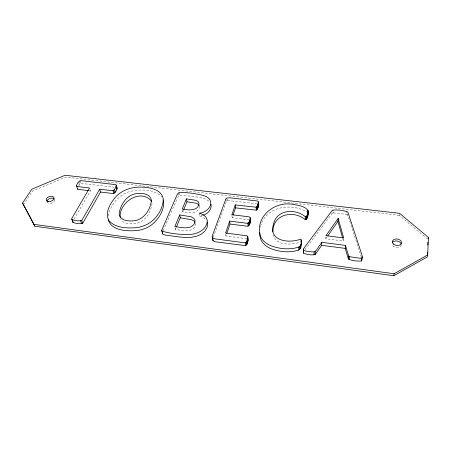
<?xml version="1.0" encoding="UTF-8"?>
<svg xmlns="http://www.w3.org/2000/svg" width="451" height="451" viewBox="0 0 451 451"><rect width="100%" height="100%" fill="white"/><g stroke="black" fill="none" stroke-linecap="round" stroke-linejoin="round"><path stroke-width="0.34" stroke-dasharray="2.25 1.69" d="M300.428 240.355L300.417 242.148C291.493 244.842 276.615 246.291 273.238 235.089M307.204 211.017L307.187 212.218C292.135 202.55 266.468 206.276 260.909 225.303M343.628 238.545L343.442 240.952L325.797 238.709L325.938 235.71M305.068 249.555L332.201 213.233L332.37 210.228M332.201 213.233L333.475 212.866L333.65 209.856M361.319 257.076L348.138 216.091L347.625 215.054L346.407 214.372L346.644 211.356M347.625 215.054L347.721 213.847M152.038 203.401C151.124 212.133 145.419 221.351 136.388 223.431C131.061 224.175 123.427 224.333 120.502 218.921M195.537 223.408L195.176 226.064C191.331 233.297 181.702 230.123 175.354 229.514L174.791 226.605M199.466 206.237C198.863 214.394 188.338 213.097 182.734 211.919L182.215 209.005M427.486 239.007L399.22 215.324L399.439 213.983M260.413 227.18L260.667 225.923M108.172 216.04C110.332 204.777 118.765 194.781 129.865 191.495C140.385 189.048 153.802 188.772 161.943 196.935M246.968 238.731L225.928 235.974L226.605 233.99M249.375 219.784L232.175 217.658L232.846 215.702M213.261 237.209L226.261 201.698L227.253 201.016L229.813 200.706L256.85 203.858M175.354 229.514L176.172 227.569M182.734 211.919L183.529 210.019M163.228 230.585L177.807 197.183L179.526 195.441L182.035 195.142L199.855 197.369L206.355 199.365L209.76 201.935M74.111 219.073L90.42 190.841L90.065 189.702M23.334 204.855L32.562 191.049L65.733 177.125L399.22 215.324M78.429 186.235L80.193 183.963L81.665 183.444L114.272 187.244M325.797 238.709L327.009 236.978M199.37 213.12L199.816 216.046L202.961 215.29M333.475 212.866L346.407 214.372M89.056 190.677L90.42 190.841M199.816 216.046L203.739 217.675L206.451 220.139M78.626 182.582L79.365 184.848M80.024 180.688L80.938 183.523M79.275 181.127L80.193 183.963M342.687 238.258L343.442 240.952M177.993 193.203L178.517 196.106M179.008 192.538L179.526 195.441M225.725 234.216L225.928 235.974M225.945 198.761L226.261 201.698M227 198.665L227.253 201.016M231.938 215.307L232.175 217.658M54.672 199.816A3.958 2.481 -18.3 0 1 51.645 203.113A3.958 2.481 -18.3 0 1 47.225 202.302M401.221 244.792A4.634 3.242 9.1 0 1 396.936 247.509A4.634 3.242 9.1 0 1 392.105 244.493"/><path stroke-width="0.68" d="M259.675 232.259L259.737 235.512L260.875 239.566A22.33 16.14 -1 0 0 270.341 248.445C279.276 251.957 289.593 253.101 298.804 250.012L298.816 247.035C301.229 245.716 301.42 242.452 301.516 240.011L300.434 239.165C289.221 243.737 267.855 240.986 273.537 224.108C276.581 209.456 295.382 208.294 305.293 216.694L306.077 216.593C313.67 208.249 299.351 205.205 293.494 204.478C274.992 200.447 254.02 217.021 260.701 236.612A22.437 16.146 -1.1 0 0 270.211 245.485C279.197 248.991 289.553 250.13 298.816 247.035M298.804 250.012L299.735 249.397L299.752 246.415M299.735 249.397L300.287 248.693L300.304 245.71M272.945 231.853C272.663 214.242 293.392 209.535 305.254 219.682L306.032 219.581C308.501 217.506 307.948 213.684 308.112 210.803M300.287 248.693L300.744 247.667L300.761 244.69M301.516 240.011L301.51 244.188L300.744 247.667M301.51 244.188L301.533 241.206M303.523 249.025L303.574 253.197C307.137 254.567 311.449 255.446 315.21 254.499L321.648 245.327L321.772 242.334L345.489 245.389L348.685 256.112L348.426 259.111C352.372 260.92 357.13 261.219 361.437 261.022L362.001 259.917L362.328 256.912L361.86 254.73L347.862 212.038C343.11 210.205 337.421 209.518 332.37 210.228L304.69 247.137L303.523 249.025L303.574 253.197M305.254 219.682L305.293 216.694M306.032 219.581L306.077 216.593M306.725 219.034L306.77 216.046M307.294 217.985L307.34 214.992M307.757 216.367L307.808 213.374M307.915 210.031L308.061 213.791M308.027 214.862L308.078 211.869M314.076 254.9L314.161 251.917L315.982 250.745L321.772 242.334M315.21 254.499L315.3 251.517M427.666 254.973L428.45 237.435L399.547 213.306L65.096 175.259L31.824 189.189L22.55 203.001L34.795 226.239L393.774 275.741L427.227 256.991L427.666 254.973L394.112 273.746L34.011 224.373L22.55 203.001M427.322 254.888L427.447 252.081M427.762 245.068L427.892 242.26M342.495 237.581L337.946 221.418L338.143 218.414L325.938 235.71L343.673 237.942L338.143 218.414M348.426 259.111L345.246 248.394L345.489 245.389M349.407 259.708L349.672 256.709L348.685 256.112M72.656 222.067L71.709 218.634L89.535 187.994L77.189 186.534L76.501 185.727C77.217 183.72 78.373 180.902 80.757 180.614L115.574 184.628L116.341 185.412C115.755 187.464 114.695 190.367 112.288 190.683L99.694 189.195L100.539 192.047L82.674 223.403C79.421 224.012 75.526 223.758 72.656 222.067L72.718 221.475M361.437 261.022L361.764 258.017L362.328 256.912M235.242 204.912L231.876 214.715L249.149 216.83L250.215 217.703L249.877 220.274L248.631 222.749L247.109 223.284L229.683 221.108L225.59 233.037L246.725 235.783L247.813 236.736C248.253 239.718 248.338 243.703 245.62 245.654L215.285 241.781L213.03 240.795L212.179 236.905L212.387 235.602L225.945 198.761L226.938 198.074L229.508 197.769L257.363 200.977L258.372 201.806C258.637 204.562 258.953 208.351 256.343 210.16L235.518 207.855L235.242 204.912L256.157 207.201L257.482 205.791L258.372 201.806M393.774 275.741L394.112 273.746M428.162 238.782L428.45 237.435M100.539 192.047L113.083 193.541C115.49 193.225 116.538 190.322 117.119 188.276L116.341 185.412M161.74 230.235L177.277 194.28L179.008 192.538C187.018 192.165 195.21 193.631 203.063 195.334C205.566 196.168 208.091 197.279 209.76 199.41C213.577 206.062 205.803 212.861 199.37 213.12L203.311 214.749L206.034 217.213L207.291 220.443C207.308 228.866 198.632 233.641 191.168 234.34C181.471 234.824 171.352 233.844 162.101 231.166L161.74 230.235L162.732 234.063L164.84 235.022L179.735 237.017L186.043 237.53L191.664 237.254L196.822 236.166L201.27 234.193L204.799 231.25L207.144 227.298L207.702 223.375L207.201 222.078M229.683 221.108L229.993 224.051L247.345 226.239L248.856 225.703L249.499 224.761L250.457 221.689L250.046 220.049M212.179 236.905L212.63 237.863L214.89 238.855L244.549 242.796L246.133 242.181L246.81 241.15L247.813 236.736M226.83 233.325L229.993 224.051M233.066 215.048L235.518 207.855M176.442 226.921L180.248 217.844L179.712 214.935L191.196 216.801L193.913 218.363L195.063 220.488L194.702 223.144C190.824 230.382 181.167 227.208 174.791 226.605L179.712 214.935M183.794 209.388L186.979 201.794L186.483 198.88L195.971 200.34L198.13 201.586L199.021 203.316C198.401 211.491 187.841 210.172 182.215 209.005L186.483 198.88M99.694 189.195L81.704 220.556C78.435 221.165 74.528 220.917 71.647 219.22M327.821 235.828L337.946 221.418M203.593 215.144C208.046 213.616 212.021 209.163 211.045 204.218M361.764 258.017L359.723 258.231L349.672 256.709M314.161 251.917C310.626 251.81 306.849 251.743 303.608 250.22M186.979 201.794L196.422 203.26L198.57 204.506L199.167 205.662M88.373 190.593L78.119 189.369L77.578 189.127L76.501 185.727M180.248 217.844L191.686 219.716L194.387 221.283L194.962 222.349M321.648 245.327L345.246 248.394M116.352 187.486L117.119 188.276M151.621 201.304C140.673 187.966 119.16 202.211 120.107 217.354M258.192 204.168L258.575 205.774M34.011 224.373L34.795 226.239M108.217 219.784C112.017 231.301 127.402 231.188 137.408 230.54A22.635 15.379 -13.7 0 0 151.981 224.581C159.045 218.718 164.97 209.427 163.397 199.934M72.273 219.738L73.282 222.58M80.611 220.843L81.586 223.69M81.704 220.556L82.674 223.403M113.021 190.587L113.815 193.445M113.793 190.119L114.588 192.977M114.593 189.217L115.383 192.081M116.132 184.854L116.905 187.717M116.127 186.387L116.905 189.245M77.437 188.557L77.578 189.127M162.101 231.166L162.732 234.063M212.63 237.863L213.03 240.795M245.367 242.706L245.62 245.654M246.133 242.181L246.376 245.13M247.436 239.509L247.672 242.458M246.81 241.15L247.052 244.098M247.83 237.846L248.067 240.795M247.424 236.07L247.52 237.249M247.903 223.217L248.129 226.165M249.279 221.807L249.499 224.761M248.631 222.749L248.856 225.703M249.877 220.274L250.096 223.228M250.215 217.703L250.457 221.689M256.85 206.721L257.036 209.681M256.157 207.201L256.343 210.16M257.482 205.791L257.662 208.751M258.045 204.342L258.22 207.302M47.022 201.687A3.958 2.481 -18.3 0 1 50.055 198.412A3.958 2.481 -18.3 0 1 54.464 199.201M392.263 242.824A4.634 3.242 9.1 0 1 396.914 241.003A4.634 3.242 9.1 0 1 401.136 243.935M151.395 200.509C150.465 209.27 144.703 218.47 135.65 220.55C129.843 221.571 119.532 221.17 119.165 213.379C120.524 204.805 126.19 195.83 135.159 193.823C140.847 192.836 150.51 193.129 151.395 200.509M163.234 200.599C162.422 208.881 157.771 216.542 151.316 221.689A22.736 15.373 -13.6 0 1 136.67 227.654C127.109 228.336 115.073 228.274 108.539 220.122C104.733 211.502 110.952 202.257 116.578 195.999C124.143 188.569 135.283 186.139 145.572 187.396C153.092 188.033 163.561 191.337 163.234 200.599M48.494 201.524A3.969 2.481 -18.3 0 0 53.979 197.944A3.969 2.481 -18.3 0 0 47.953 197.211A3.969 2.481 -18.3 0 0 48.494 201.524M393.498 244.109A4.651 3.242 9 0 0 401.339 243.602A4.651 3.242 9 0 0 396.023 238.951A4.651 3.242 9 0 0 393.498 244.109"/></g></svg>
